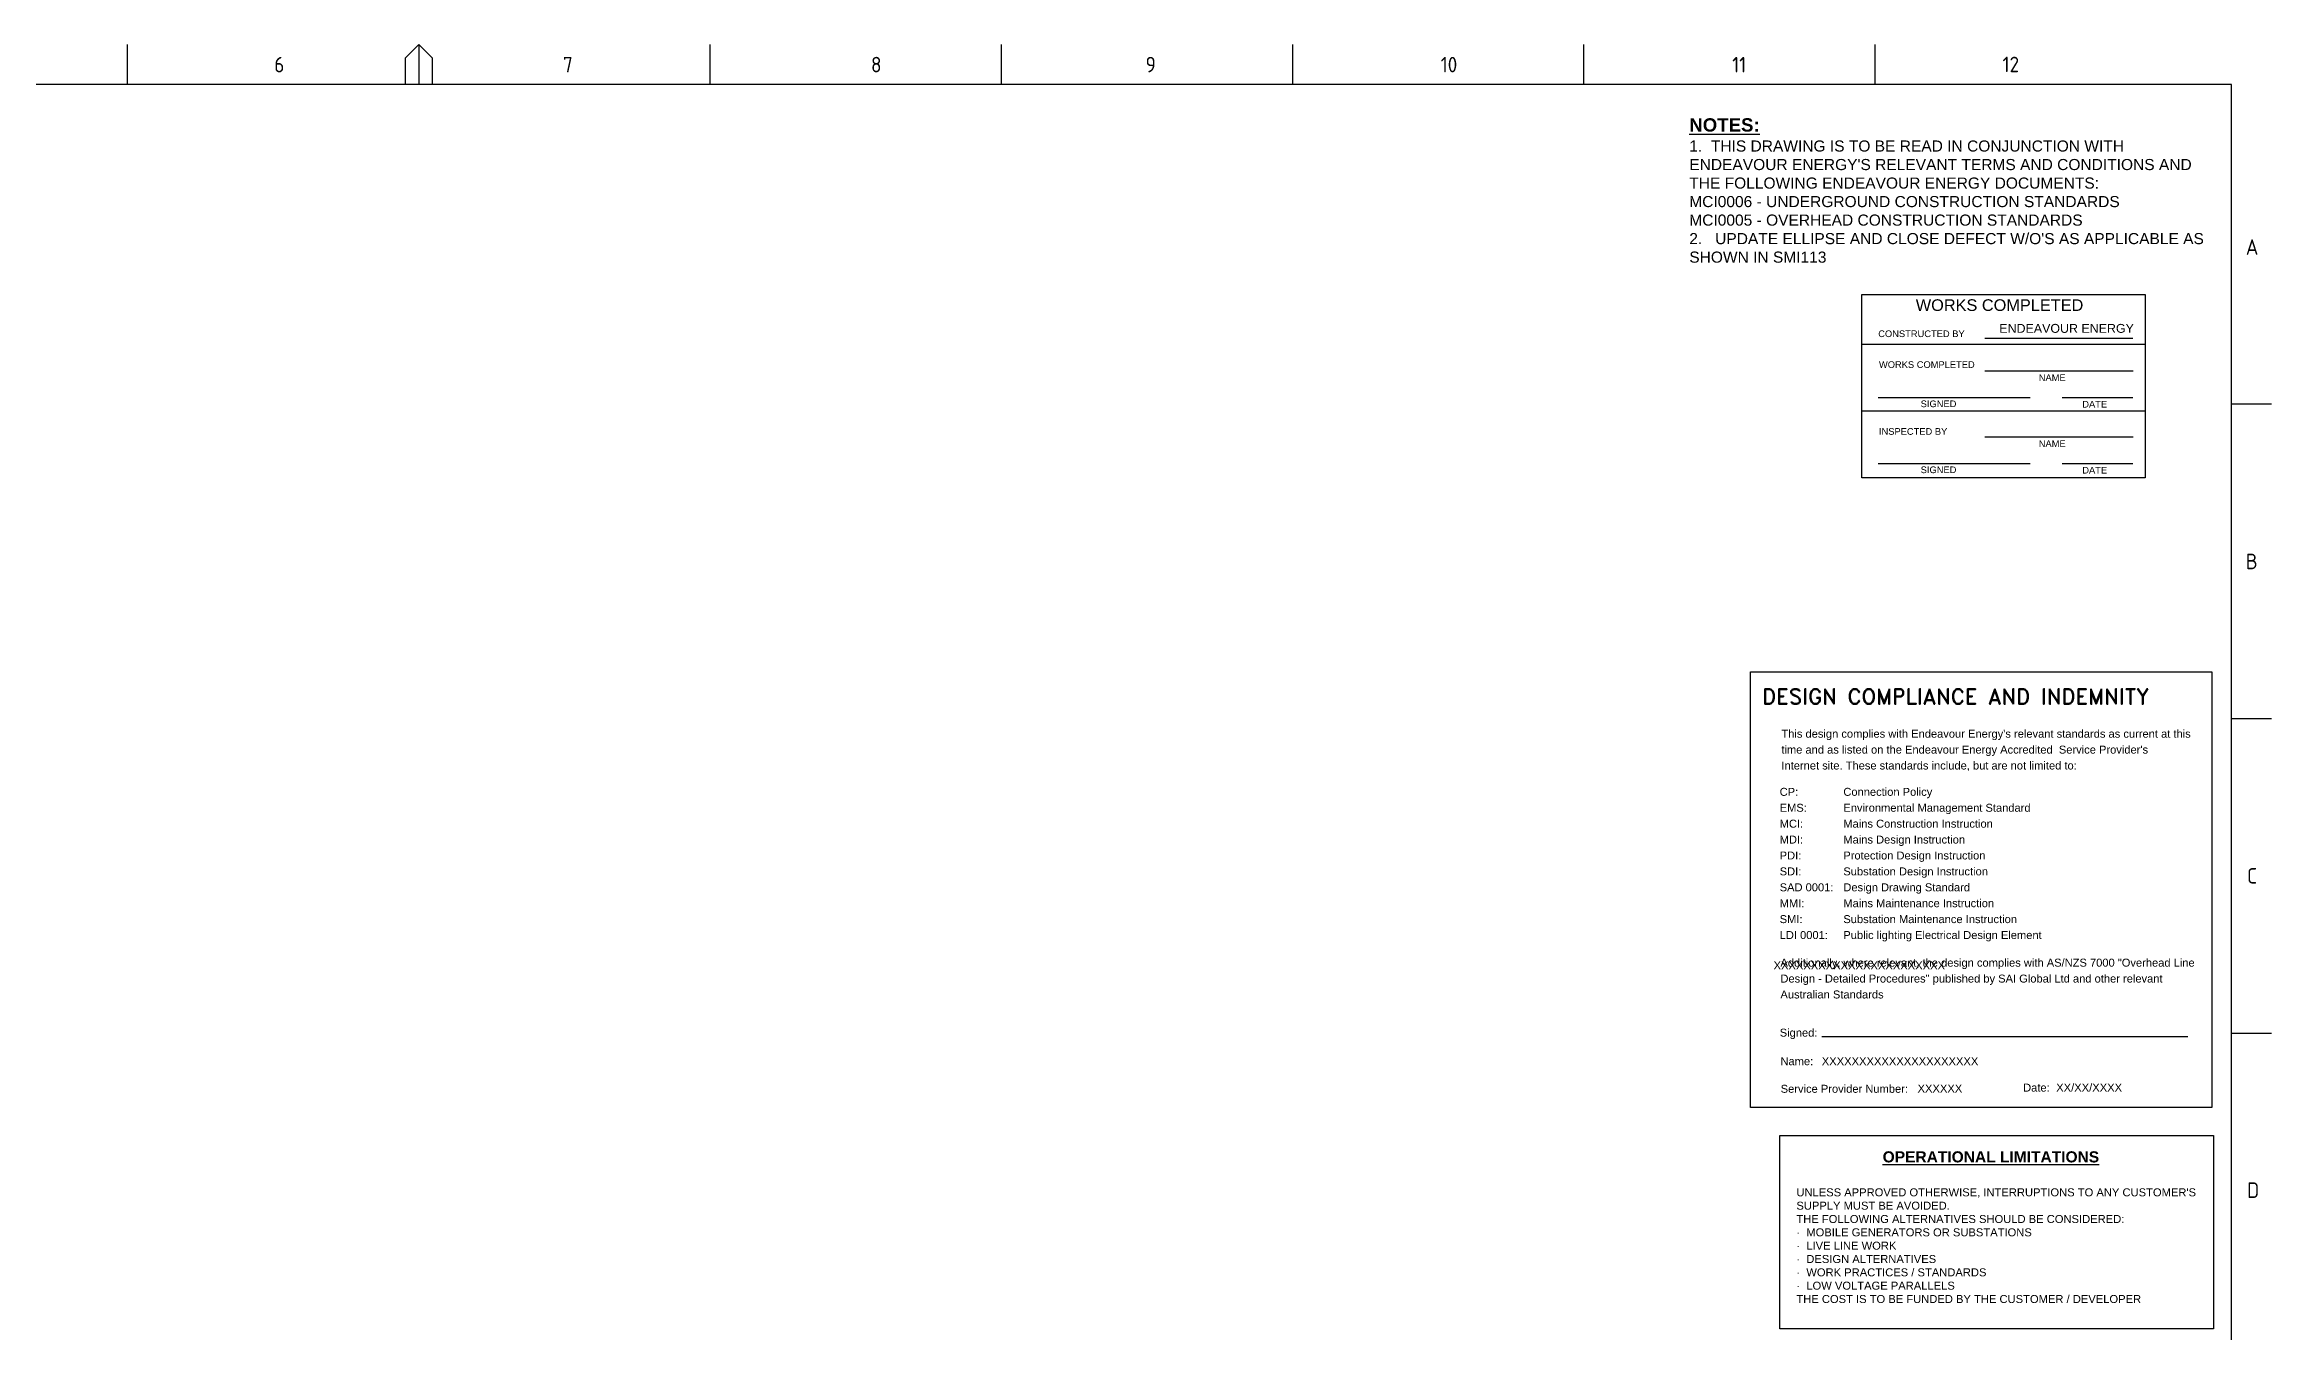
# Paper-space layout 'A1' of a CAD drawing. Header units: metres, sheet in millimetres. Extents: x -21 to 813, y -3 to 583.
# Drawn here: x 312 to 813, y 294 to 583 of the extents above; entities that cross this region are included whole.
import ezdxf
from ezdxf.enums import TextEntityAlignment as Align

# ---------------------------------------------------------------- set-up
doc = ezdxf.new("R2010")
doc.units = ezdxf.units.M
doc.layers.get('0').update_dxf_attribs({"color": 6})
doc.layers.add('Notes', color=7, linetype='Continuous')
doc.layers.add('SupportsUG_SP_EXT', color=7, linetype='Continuous')
doc.layers.get('0').freeze()
doc.styles.add('Elec', font='romand__.ttf')
doc.styles.add('iecARIAL', font='arial.ttf', dxfattribs={"height": 2})
doc.styles.add('iecISOCP', font='isocp.shx')
doc.styles.get("Standard").update_dxf_attribs({"font": 'arial.ttf'})

# ---------------------------------------------------------------- blocks, each defined once
blk = doc.blocks.new('Note_Operational Limitations')
at = {"layer": 'Notes', "linetype": 'Continuous', "lineweight": -3}
blk.add_lwpolyline([(0, 43.53), (97.49, 43.53), (97.49, 0), (0, 0)], close=True, dxfattribs=at)
at = {"layer": 'Notes', "linetype": 'Continuous', "lineweight": -3, "insert": (3.7, 39.97), "char_height": 2.50005, "width": 90.8, "attachment_point": 1}
blk.add_mtext("{\\fArial|b1|i0|c0|p34;                 \\C7;   \\LOPERATIONAL LIMITATIONS\\P\\P\\fArial|b0|i0|c0|p34;\\H0.72x;\\lUNLESS APPROVED OTHERWISE, INTERRUPTIONS TO ANY CUSTOMER'S SUPPLY MUST BE AVOIDED.\\PTHE FOLLOWING ALTERNATIVES SHOULD BE CONSIDERED:\\P·  MOBILE GENERATORS OR SUBSTATIONS\\P·  LIVE LINE WORK\\P·  DESIGN ALTERNATIVES\\P·  WORK PRACTICES / STANDARDS\\P·  LOW VOLTAGE PARALLELS\\PTHE COST IS TO BE FUNDED BY THE CUSTOMER / DEVELOPER}", dxfattribs=at)
blk = doc.blocks.new('Note_Works Completed')
at = {"layer": 'Notes'}
blk.add_lwpolyline([(0, 41.24), (63.69, 41.24), (63.69, 0), (0, 0)], close=True, dxfattribs=at)
at = {"layer": 'Notes', "linetype": 'Continuous', "ltscale": 0.6}
for points in [[(27.6, 31.43), (60.89, 31.43)], [(60.97, 24), (27.6, 24)], [(37.83, 18), (3.66, 18)], [(60.89, 18), (45.03, 18)], [(60.97, 9.15), (27.6, 9.15)], [(37.83, 3.15), (3.66, 3.15)], [(60.89, 3.15), (45.03, 3.15)]]:
    blk.add_lwpolyline(points, dxfattribs=at)
at = {"layer": 'Notes'}
for points in [[(63.69, 30), (-0.01, 30)], [(63.69, 15), (-0.01, 15)]]:
    blk.add_lwpolyline(points, dxfattribs=at)
at = {"layer": 'Notes', "lineweight": 15, "style": 'iecARIAL'}
blk.add_text('WORKS COMPLETED', height=2.625, dxfattribs=at).set_placement((12.1, 37.52))
at = {"layer": 'Notes', "style": 'iecARIAL'}
for s, height, p in [('CONSTRUCTED BY', 1.5, (3.66, 31.64)), ('ENDEAVOUR ENERGY', 2, (30.89, 32.6)), ('WORKS COMPLETED', 1.5, (3.82, 24.7)), ('NAME', 1.5, (39.76, 21.75)), ('SIGNED', 1.5, (13.21, 15.87)), ('DATE', 1.5, (49.55, 15.78)), ('INSPECTED BY', 1.5, (3.82, 9.65)), ('NAME', 1.5, (39.76, 6.9)), ('SIGNED', 1.5, (13.21, 1.02)), ('DATE', 1.5, (49.55, 0.93))]:
    blk.add_text(s, height=height, dxfattribs=at).set_placement(p)
blk = doc.blocks.new('NOTE_DESIGN-COMPLIANCE')
blk.add_line((16, 16.01), (98.33, 16.01))
blk.add_lwpolyline([(0, 98.07), (103.74, 98.07), (103.74, 0), (0, 0)], close=True)
at = {"color": 7, "lineweight": -3, "style": 'Elec'}
blk.add_text('DESIGN COMPLIANCE AND INDEMNITY', height=3.5, dxfattribs=at).set_placement((2.6, 89.71), align=Align.BOTTOM_LEFT)
at = {"color": 7, "lineweight": -3}
for s, p in [('Signed:', (6.54, 17.75)), ('Name:', (6.71, 11.32)), ('Service Provider Number:', (6.76, 5.11)), ('Date: ', (61.29, 5.38))]:
    blk.add_text(s, height=1.79, dxfattribs=at).set_placement(p, align=Align.TOP_LEFT)
at = {"color": 7, "lineweight": -3, "char_height": 1.79, "line_spacing_factor": 1.2}
for s, insert, attachment_point in [("This design complies with Endeavour Energy's relevant standards as current at this \\Ptime and as listed on the Endeavour Energy Accredited  Service Provider's\\PInternet site. These standards include, but are not limited to:", (6.92, 75.74), 7), ('\\PAdditionally, where relevant, the design complies with AS/NZS 7000 "Overhead Line\\PDesign - Detailed Procedures" published by SAI Global Ltd and other relevant \\PAustralian Standards', (6.7, 37.08), 1)]:
    blk.add_mtext(s, dxfattribs=dict(at, insert=insert, attachment_point=attachment_point))
at = {"color": 7, "lineweight": -3, "insert": (6.53, 71.94), "char_height": 1.79, "width": 58.7245, "attachment_point": 1, "line_spacing_factor": 1.2}
blk.add_mtext('CP:^I^IConnection Policy\\PEMS:^I^IEnvironmental Management Standard\\PMCI:^I^IMains Construction Instruction\\PMDI:^I^IMains Design Instruction\\PPDI:^I^IProtection Design Instruction\\PSDI:^I^ISubstation Design Instruction\\PSAD 0001:^IDesign Drawing Standard\\PMMI:^I^IMains Maintenance Instruction\\PSMI:^I^ISubstation Maintenance Instruction\\PLDI 0001:^IPublic lighting Electrical Design Element ', dxfattribs=at)
at = {"ltscale": 0.5}
for tag, p in [('NAME', (16, 9.52)), ('SPN', (37.54, 3.38)), ('DATE', (68.73, 3.59))]:
    blk.add_attdef(tag, p, '', height=1.8, dxfattribs=at)
blk = doc.blocks.new('A1_FRAME_TITLE')
at = {"layer": 'Notes', "linetype": 'Continuous'}
for p, q in [((351.17, 574.39), (351.17, 583.39)), ((413.68, 580.39), (416.68, 583.39)), ((416.68, 583.39), (416.68, 574.39)), ((416.68, 583.39), (419.68, 580.39)), ((482.19, 574.39), (482.19, 583.39)), ((547.7, 574.39), (547.7, 583.39)), ((613.21, 574.39), (613.21, 583.39)), ((678.72, 574.39), (678.72, 583.39)), ((744.23, 574.39), (744.23, 583.39)), ((413.68, 574.39), (413.68, 580.39)), ((419.68, 580.39), (419.68, 574.39)), ((833.35, 502.43), (824.35, 502.43)), ((824.37, 431.68), (833.35, 431.68)), ((824.35, 360.93), (833.35, 360.93))]:
    blk.add_line(p, q, dxfattribs=at)
at = {"layer": 'Notes', "color": 3, "linetype": 'Continuous'}
blk.add_line((824.37, 5.97), (824.37, 574.39), dxfattribs=at)
at = {"layer": 'Notes', "color": 3, "linetype": 'Continuous', "flags": 128}
blk.add_lwpolyline([(824.37, 574.39), (149.5, 574.39)], dxfattribs=at)
blk.add_attdef('DRAFT_NUM', (29.9, 23.29), '', height=2.5, rotation=90)
at = {"layer": 'Notes', "color": 7, "style": 'iecISOCP'}
for s, p in [('6', (384.13, 577.12)), ('7', (449.08, 577.12)), ('8', (518.36, 577.12)), ('9', (580.11, 577.12)), ('10', (646.5, 577.12)), ('11', (712.06, 577.12)), ('12', (772.87, 577.16)), ('A', (827.58, 536.06)), ('B', (827.58, 465.31)), ('C', (827.87, 394.56)), ('D', (827.87, 323.81))]:
    blk.add_text(s, height=3.5, dxfattribs=at).set_placement(p)
at = {"layer": 'Notes', "color": 7, "style": 'iecISOCP', "flags": 8}
blk.add_attdef('VERSION_NO', text='', height=2.5, rotation=90, dxfattribs=at).set_placement((302.04, 43.81), align=Align.MIDDLE_CENTER)
at = {"layer": 'Notes', "color": 7, "style": 'iecISOCP'}
for tag, p in [('CAP_NO', (513.19, 43.46)), ('IE_NUM', (513.05, 37.81)), ('REF_No_1', (335.24, 32.31)), ('REF_1', (362.52, 32.31)), ('GEN_WO', (441.71, 31.76)), ('HV_SWITCH', (513.46, 32.16)), ('REF_No_2', (335.24, 26.31)), ('REF_2', (362.52, 26.31)), ('OH_WO', (441.71, 25.81)), ('UBD_REF', (513.05, 25.83)), ('REF_No_3', (335.24, 20.31)), ('REF_3', (362.52, 20.31)), ('UG_WO', (441.71, 20.05)), ('GIS_MAP_No', (513.05, 20.04)), ('REF_No_4', (335.24, 14.31)), ('REF_4', (362.52, 14.31)), ('SUB_WO', (441.71, 13.81)), ('HV_OP_DIAG', (513.33, 14.2)), ('LGA', (512.95, 7.78))]:
    blk.add_attdef(tag, p, '', height=2.5, dxfattribs=at)
at = {"layer": 'Notes', "style": 'iecISOCP'}
for tag, p in [('T1', (684.37, 39.47)), ('T2', (684.37, 34.35)), ('T3', (684.37, 28.92)), ('T4', (684.37, 23.66)), ('T5', (684.37, 18.23)), ('T6', (684.37, 12.97))]:
    blk.add_attdef(tag, text='', height=3.5, dxfattribs=at).set_placement(p, align=Align.CENTER)
at = {"layer": 'Notes', "color": 7, "style": 'iecISOCP'}
for tag, p in [('scale', (567.76, 33.27)), ('DRAWN', (567.76, 24.93)), ('DATE', (567.76, 16.88)), ('CHD', (567.76, 8.37)), ('DESIGN', (605.62, 9.15))]:
    blk.add_attdef(tag, text='', height=2.5, dxfattribs=at).set_placement(p, align=Align.CENTER)
at = {"layer": 'Notes', "color": 4, "style": 'iecISOCP'}
blk.add_attdef('NUM', text='', height=7, dxfattribs=at).set_placement((792.37, 20.12), align=Align.MIDDLE_CENTER)
at = {"layer": 'Notes', "color": 1, "style": 'iecISOCP'}
blk.add_attdef('REV', text='', height=5, dxfattribs=at).set_placement((820.05, 17.1), align=Align.CENTER)
at = {"layer": 'Notes', "color": 7, "style": 'iecISOCP'}
for tag, p in [('NS', (790.71, 8.12)), ('SHTS', (805.41, 8.12))]:
    blk.add_attdef(tag, text='', height=2.5, dxfattribs=at).set_placement(p, align=Align.MIDDLE)
at = {"layer": 'Notes', "style": 'iecISOCP'}
blk.add_attdef('ExportID', (9.08, 2.39), '', height=2.5, dxfattribs=at)
at = {"layer": 'Notes', "style": 'iecISOCP', "flags": 1}
for tag, p in [('ProjectType', (14.17, -26.8)), ('ProjectNumber', (23.56, -26.82)), ('DrawingNumber', (35.51, -26.8)), ('ProjectDescription', (47.56, -26.83)), ('ExportDate', (60.28, -26.79)), ('ExportUserName', (69.15, -26.8)), ('DesignerCompanyName', (81.48, -26.79)), ('ExportAreaOfInterest', (97.1, -26.81)), ('GIS_SUCCESS', (112, -26.78)), ('CAD_SUCCESS', (121.79, -26.78)), ('DEPOTCODE', (132.11, -26.88)), ('ExportCategories', (140.08, -26.8)), ('Comments', (154.38, -26.88))]:
    blk.add_attdef(tag, p, '', height=1, dxfattribs=at)

psp = doc.layouts.new('A1')

# ---------------------------------------------------------------- block references
at = {"layer": 'Notes'}
psp.add_blockref('Note_Works Completed', (720.7, 485.91), dxfattribs=at)
ref = psp.add_blockref('NOTE_DESIGN-COMPLIANCE', (695.66, 344.16), dxfattribs=at)
ref.add_attrib('COMPANYNAME', 'XXXXXXXXXXXXXXXXXXXXXXX', (700.81, 375.26), dxfattribs={"layer": '0', "ltscale": 0.5, "height": 1.8})
ref.add_attrib('NAME', 'XXXXXXXXXXXXXXXXXXXXX', (711.66, 353.68), dxfattribs={"layer": '0', "ltscale": 0.5, "height": 1.8})
ref.add_attrib('SPN', 'XXXXXX', (733.2, 347.54), dxfattribs={"layer": '0', "ltscale": 0.5, "height": 1.8})
ref.add_attrib('DATE', 'XX/XX/XXXX', (764.39, 347.75), dxfattribs={"layer": '0', "ltscale": 0.5, "height": 1.8})
at = {"layer": 'Notes', "color": 7}
psp.add_blockref('Note_Operational Limitations', (702.25, 294.34), dxfattribs=at)
at = {"layer": 'SupportsUG_SP_EXT'}
psp.add_blockref('A1_FRAME_TITLE', (-20.55, 0), dxfattribs=at)

# ---------------------------------------------------------------- texts
at = {"layer": 'Notes', "insert": (681.86, 566.8), "char_height": 3, "width": 117.1902, "attachment_point": 1, "style": 'iecISOCP'}
psp.add_mtext("{\\fArial|b1|i0|c0|p34;\\LNOTES:\\P\\fArial|b0|i0|c0|p34;\\H0.8333X;\\l1.  THIS DRAWING IS TO BE READ IN CONJUNCTION WITH ENDEAVOUR ENERGY'S RELEVANT TERMS AND CONDITIONS AND THE FOLLOWING ENDEAVOUR ENERGY DOCUMENTS:\\PMCI0006 - UNDERGROUND CONSTRUCTION STANDARDS\\PMCI0005 - OVERHEAD CONSTRUCTION STANDARDS\\P2.   UPDATE ELLIPSE AND CLOSE DEFECT W/O'S AS APPLICABLE AS SHOWN IN SMI113}", dxfattribs=at)

doc.saveas('drawing.dxf')
